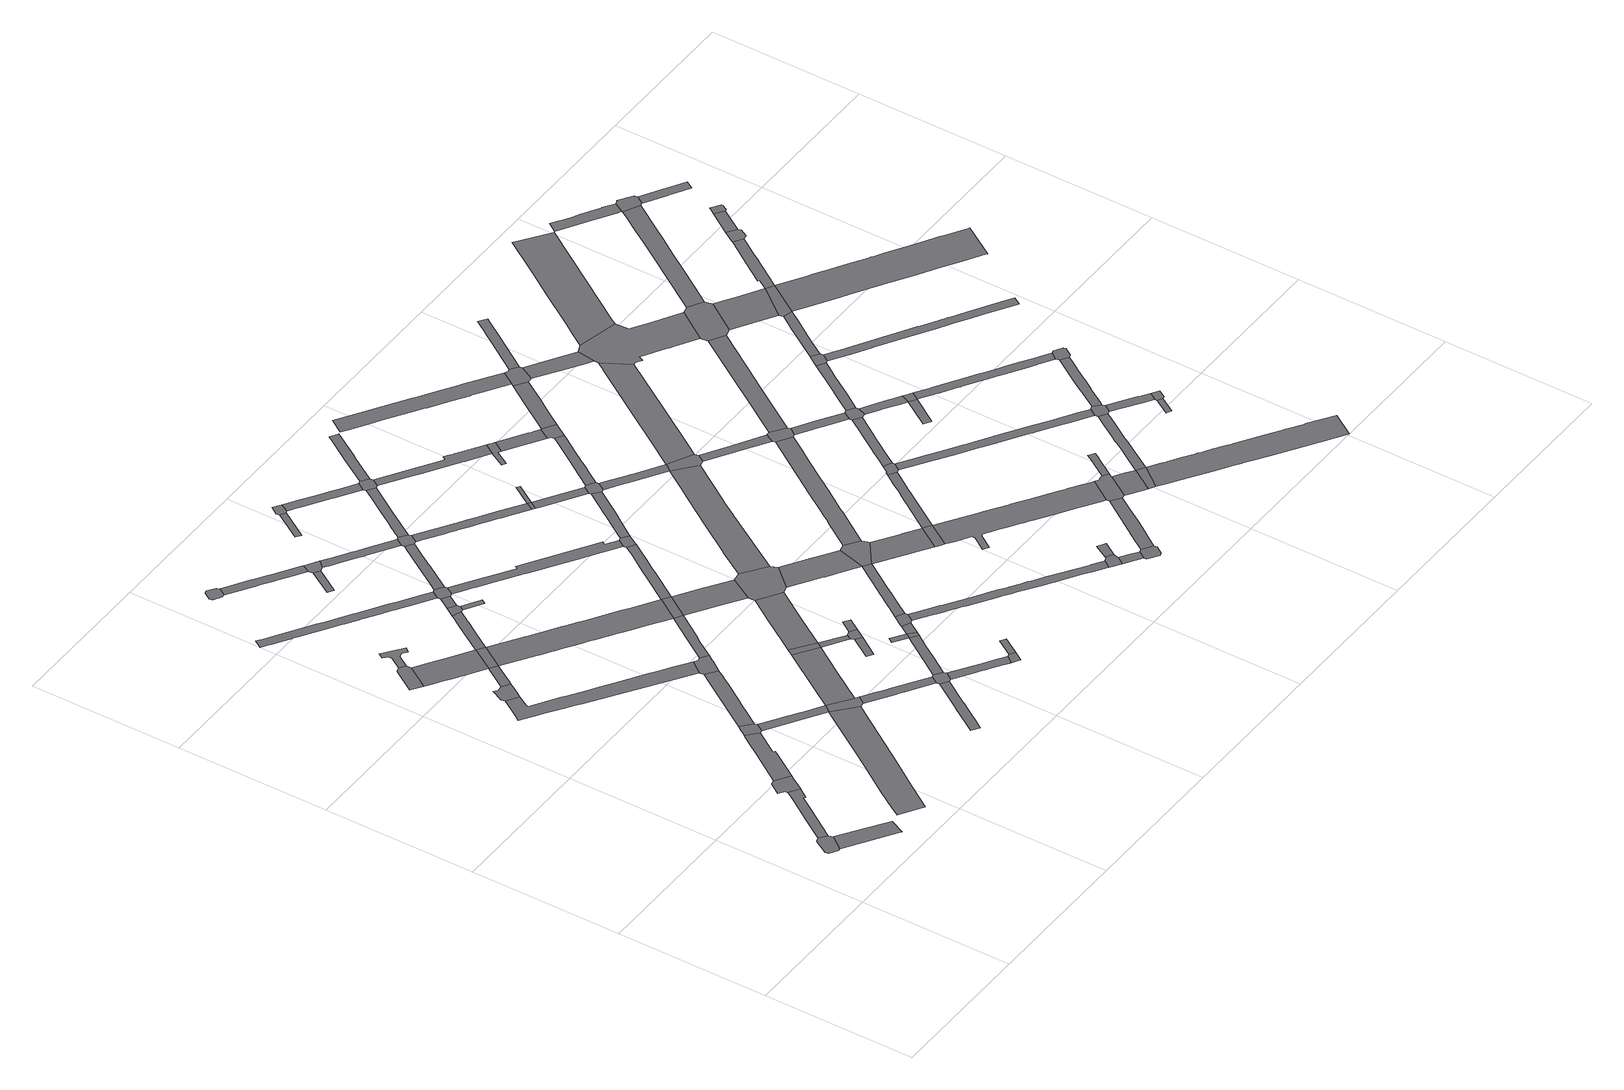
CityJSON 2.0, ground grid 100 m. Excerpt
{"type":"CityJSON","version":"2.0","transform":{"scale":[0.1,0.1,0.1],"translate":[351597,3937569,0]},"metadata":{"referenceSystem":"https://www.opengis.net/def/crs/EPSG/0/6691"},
"CityObjects":{
"road1":{"type":"Road","geometry":[{"type":"MultiSurface","lod":"1","boundaries":[[[0,1,2,3,4,5,6,7]]]}]},
"road2":{"type":"Road","attributes":{"RoadStructureAttribute.sectionType":"1"},"geometry":[{"type":"MultiSurface","lod":"1","boundaries":[[[8,9,10,11,12,13,14,1,0]]]}]},
"road3":{"type":"Road","attributes":{"RoadStructureAttribute.sectionType":"1"},"geometry":[{"type":"MultiSurface","lod":"1","boundaries":[[[2,15,16,17,18,19,20,21,22,23,24,25,26,27,28,29,3]]]}]},
"road4":{"type":"Road","geometry":[{"type":"MultiSurface","lod":"1","boundaries":[[[30,31,32,33,22,21,34,35,36,37]]]}]},
"road5":{"type":"Road","attributes":{"RoadStructureAttribute.sectionType":"1"},"geometry":[{"type":"MultiSurface","lod":"1","boundaries":[[[36,38,39,40,41,42,43,44,45,46,37]]]}]},
"road6":{"type":"Road","geometry":[{"type":"MultiSurface","lod":"1","boundaries":[[[47,48,49,50,51,52]]]}]},
"road7":{"type":"Road","geometry":[{"type":"MultiSurface","lod":"1","boundaries":[[[53,54,55,56,57,58,59,60,61,62]]]}]},
"road8":{"type":"Road","attributes":{"function":"3","RoadStructureAttribute.sectionType":"1"},"geometry":[{"type":"MultiSurface","lod":"1","boundaries":[[[63,64,65,66,67,68,69,70,71,72,73,74,75]]]}]},
"road9":{"type":"Road","geometry":[{"type":"MultiSurface","lod":"1","boundaries":[[[76,77,78,79,80,43,42,81,82]]]}]},
"road10":{"type":"Road","attributes":{"RoadStructureAttribute.sectionType":"1"},"geometry":[{"type":"MultiSurface","lod":"1","boundaries":[[[83,84,85,49,48,86,87,88,89,90]]]}]},
"road11":{"type":"Road","attributes":{"RoadStructureAttribute.sectionType":"1"},"geometry":[{"type":"MultiSurface","lod":"1","boundaries":[[[89,91,62,61,92,93,94]]]}]},
"road12":{"type":"Road","geometry":[{"type":"MultiSurface","lod":"1","boundaries":[[[95,96,97,98,99,100,101,102,103,51,50]]]}]},
"road13":{"type":"Road","attributes":{"RoadStructureAttribute.sectionType":"1"},"geometry":[{"type":"MultiSurface","lod":"1","boundaries":[[[104,105,106,107,108,109,110,111,112,113,114,115,116,117,57,56,118,119,120,121,122,123,124,125,126,127,128,129,130,131]]]}]},
"road14":{"type":"Road","attributes":{"RoadStructureAttribute.sectionType":"1"},"geometry":[{"type":"MultiSurface","lod":"1","boundaries":[[[132,133,134,135,136,137,138,82,81,139,140,141,142,143,144,75]]]}]},
"road15":{"type":"Road","geometry":[{"type":"MultiSurface","lod":"1","boundaries":[[[89,94,145,90]]]}]},
"road16":{"type":"Road","attributes":{"RoadStructureAttribute.sectionType":"1"},"geometry":[{"type":"MultiSurface","lod":"1","boundaries":[[[146,147,148,77,76,149,150,151,152,153,154,155,156]]]}]},
"road17":{"type":"Road","attributes":{"RoadStructureAttribute.sectionType":"1"},"geometry":[{"type":"MultiSurface","lod":"1","boundaries":[[[157,158,159,160,161,162,163,164,165,166,167,168,169,170,171,172,173,174,175,176,177,178,179,180,181,182,183,184,185,186,187,188,189,190,191,192,193,194,195,196]]]}]},
"road18":{"type":"Road","geometry":[{"type":"MultiSurface","lod":"1","boundaries":[[[197,198,199,200,201,202,203,204]]]}]},
"road19":{"type":"Road","geometry":[{"type":"MultiSurface","lod":"1","boundaries":[[[205,206,132,75,74,207]]]}]},
"road20":{"type":"Road","attributes":{"RoadStructureAttribute.sectionType":"1"},"geometry":[{"type":"MultiSurface","lod":"1","boundaries":[[[208,209,210,211,212,213,214,215,216,217,90,145]]]}]},
"road21":{"type":"Road","attributes":{"RoadStructureAttribute.sectionType":"1"},"geometry":[{"type":"MultiSurface","lod":"1","boundaries":[[[218,219,220,221,222,223,224,225,226,227,228,229,230,231,232,233,234,235,236,237,201,200]]]}]},
"road22":{"type":"Road","geometry":[{"type":"MultiSurface","lod":"1","boundaries":[[[146,156,238,239,240,241,242,104,131]]]}]},
"road23":{"type":"Road","geometry":[{"type":"MultiSurface","lod":"1","boundaries":[[[215,214,243,244,245,246]]]}]},
"road24":{"type":"Road","attributes":{"RoadStructureAttribute.sectionType":"1"},"geometry":[{"type":"MultiSurface","lod":"1","boundaries":[[[94,247,248,249,250,251,252,253,254,255,256,257,258,259,260,261,262,263,264,265,266,267,268,269,270,271,272,273,274,275,276,277,278,279,145]]]}]},
"road25":{"type":"Road","attributes":{"RoadStructureAttribute.sectionType":"1"},"geometry":[{"type":"MultiSurface","lod":"1","boundaries":[[[280,281,282,283,284,285,286,287,288,289,290,291,292,293,294,295,296,297]]]}]},
"road26":{"type":"Road","attributes":{"RoadStructureAttribute.sectionType":"1"},"geometry":[{"type":"MultiSurface","lod":"1","boundaries":[[[298,299,300,301]]]}]},
"road27":{"type":"Road","attributes":{"function":"3","RoadStructureAttribute.sectionType":"1"},"geometry":[{"type":"MultiSurface","lod":"1","boundaries":[[[206,302,303,304,305,132]]]}]},
"road28":{"type":"Road","attributes":{"RoadStructureAttribute.sectionType":"1"},"geometry":[{"type":"MultiSurface","lod":"1","boundaries":[[[306,307,308,309,310,311,312,313,314,315,316,317,205,207]]]}]},
"road29":{"type":"Road","attributes":{"RoadStructureAttribute.sectionType":"1"},"geometry":[{"type":"MultiSurface","lod":"1","boundaries":[[[318,319,320,321,246,245]]]}]},
"road30":{"type":"Road","attributes":{"RoadStructureAttribute.sectionType":"1"},"geometry":[{"type":"MultiSurface","lod":"1","boundaries":[[[322,323,244,243]]]}]},
"road31":{"type":"Road","geometry":[{"type":"MultiSurface","lod":"1","boundaries":[[[195,320,319,324,325,326,327,196]]]}]},
"road32":{"type":"Road","geometry":[{"type":"MultiSurface","lod":"1","boundaries":[[[328,230,229,301,300,329,330]]]}]},
"road33":{"type":"Road","attributes":{"RoadStructureAttribute.sectionType":"1"},"geometry":[{"type":"MultiSurface","lod":"1","boundaries":[[[331,241,240,332,333,334,335,336,267]]]}]},
"road34":{"type":"Road","geometry":[{"type":"MultiSurface","lod":"1","boundaries":[[[337,338,339,340,310,309,280,297]]]}]},
"road35":{"type":"Road","geometry":[{"type":"MultiSurface","lod":"1","boundaries":[[[341,342,304,303]]]}]},
"road36":{"type":"Road","attributes":{"RoadStructureAttribute.sectionType":"1"},"geometry":[{"type":"MultiSurface","lod":"1","boundaries":[[[343,344,345,346,347,348,349,350,351,352,353,354,355,356,357,327,326]]]}]},
"road37":{"type":"Road","attributes":{"RoadStructureAttribute.sectionType":"1"},"geometry":[{"type":"MultiSurface","lod":"1","boundaries":[[[358,359,360,361,362,363,364,365,366,367,368,369,370,371,372,328,330]]]}]},
"road38":{"type":"Road","attributes":{"RoadStructureAttribute.sectionType":"1"},"geometry":[{"type":"MultiSurface","lod":"1","boundaries":[[[303,373,374,341]]]}]},
"road39":{"type":"Road","attributes":{"RoadStructureAttribute.sectionType":"1"},"geometry":[{"type":"MultiSurface","lod":"1","boundaries":[[[375,376,377,378]]]}]},
"road40":{"type":"Road","attributes":{"RoadStructureAttribute.sectionType":"1"},"geometry":[{"type":"MultiSurface","lod":"1","boundaries":[[[379,380,381,338,337,382,383,384,385,386,387,388,389,390]]]}]},
"road41":{"type":"Road","geometry":[{"type":"MultiSurface","lod":"1","boundaries":[[[267,336,391,268]]]}]},
"road42":{"type":"Road","attributes":{"RoadStructureAttribute.sectionType":"1"},"geometry":[{"type":"MultiSurface","lod":"1","boundaries":[[[392,393,394,340,339,395,396,397,398,399,400,401,402]]]}]},
"road43":{"type":"Road","geometry":[{"type":"MultiSurface","lod":"1","boundaries":[[[373,378,377,403,404,374]]]}]},
"road44":{"type":"Road","attributes":{"function":"3","RoadStructureAttribute.sectionType":"1"},"geometry":[{"type":"MultiSurface","lod":"1","boundaries":[[[405,406,407,342,341,408,409,410]]]}]},
"road45":{"type":"Road","attributes":{"RoadStructureAttribute.sectionType":"1"},"geometry":[{"type":"MultiSurface","lod":"1","boundaries":[[[411,412,413,414]]]}]},
"road46":{"type":"Road","attributes":{"RoadStructureAttribute.sectionType":"1"},"geometry":[{"type":"MultiSurface","lod":"1","boundaries":[[[415,416,417,402]]]}]},
"road47":{"type":"Road","attributes":{"RoadStructureAttribute.sectionType":"1"},"geometry":[{"type":"MultiSurface","lod":"1","boundaries":[[[418,419,420,421,422,423,424,425,426,427,428,325,324,429,430,431,432,433,434,435,436,437,438,439,440,441,442,443,444,445,446]]]}]},
"road48":{"type":"Road","geometry":[{"type":"MultiSurface","lod":"1","boundaries":[[[447,365,364,349,348,448,449,450]]]}]},
"road49":{"type":"Road","geometry":[{"type":"MultiSurface","lod":"1","boundaries":[[[389,451,452,453,454,455,390]]]}]},
"road50":{"type":"Road","attributes":{"RoadStructureAttribute.sectionType":"1"},"geometry":[{"type":"MultiSurface","lod":"1","boundaries":[[[403,456,457,404]]]}]},
"road51":{"type":"Road","attributes":{"RoadStructureAttribute.sectionType":"1"},"geometry":[{"type":"MultiSurface","lod":"1","boundaries":[[[336,458,459,460,461,462,463,391]]]}]},
"road52":{"type":"Road","geometry":[{"type":"MultiSurface","lod":"1","boundaries":[[[401,464,415,402]]]}]},
"road53":{"type":"Road","geometry":[{"type":"MultiSurface","lod":"1","boundaries":[[[465,414,413,466,467,468]]]}]},
"road54":{"type":"Road","attributes":{"RoadStructureAttribute.sectionType":"1"},"geometry":[{"type":"MultiSurface","lod":"1","boundaries":[[[464,469,470,415]]]}]},
"road55":{"type":"Road","attributes":{"RoadStructureAttribute.sectionType":"1"},"geometry":[{"type":"MultiSurface","lod":"1","boundaries":[[[454,471,472,473,455]]]}]},
"road56":{"type":"Road","attributes":{"RoadStructureAttribute.sectionType":"1"},"geometry":[{"type":"MultiSurface","lod":"1","boundaries":[[[474,475,476,477,478,479,480,481,482,483,268,391]]]}]},
"road57":{"type":"Road","geometry":[{"type":"MultiSurface","lod":"1","boundaries":[[[484,485,470,469,486,487,488]]]}]},
"road58":{"type":"Road","attributes":{"RoadStructureAttribute.sectionType":"1"},"geometry":[{"type":"MultiSurface","lod":"1","boundaries":[[[489,490,491,492,493,447,450,494,495,496]]]}]},
"road59":{"type":"Road","geometry":[{"type":"MultiSurface","lod":"1","boundaries":[[[497,498,499,500,461,460,405,410]]]}]},
"road60":{"type":"Road","attributes":{"RoadStructureAttribute.sectionType":"1"},"geometry":[{"type":"MultiSurface","lod":"1","boundaries":[[[501,502,503,504,505,506,507,508,509,510,511,512,513,514,515,467,466]]]}]},
"road61":{"type":"Road","attributes":{"RoadStructureAttribute.sectionType":"1"},"geometry":[{"type":"MultiSurface","lod":"1","boundaries":[[[516,517,518,519,520,521,522,523,524,525,526,527,528,529,530,531,532,533,534,535,536,537,538,539,540,541,542,449,448]]]}]},
"road62":{"type":"Road","geometry":[{"type":"MultiSurface","lod":"1","boundaries":[[[479,543,544,545,446,445,480]]]}]},
"road63":{"type":"Road","geometry":[{"type":"MultiSurface","lod":"1","boundaries":[[[495,546,547,548,549,509,508,496]]]}]},
"road64":{"type":"Road","attributes":{"RoadStructureAttribute.sectionType":"1"},"geometry":[{"type":"MultiSurface","lod":"1","boundaries":[[[550,551,552,498,497,553,554,555,556,557,558,559,560,561]]]}]},
"road65":{"type":"Road","geometry":[{"type":"MultiSurface","lod":"1","boundaries":[[[529,562,563,530]]]}]},
"road66":{"type":"Road","attributes":{"RoadStructureAttribute.sectionType":"1"},"geometry":[{"type":"MultiSurface","lod":"1","boundaries":[[[564,565,566,567,568,545,544,569,570,571,572,573,574]]]}]},
"road67":{"type":"Road","attributes":{"RoadStructureAttribute.sectionType":"1"},"geometry":[{"type":"MultiSurface","lod":"1","boundaries":[[[575,576,577,578,579,580,581,582,583,584,585,586,587,588,589,590,591,592,593,594,595,487,486,596,597,598,599,600,601,602,603,604,605,606,607,608,609,610,611,612,613,614,615,616,617,618,619]]]}]},
"road68":{"type":"Road","attributes":{"RoadStructureAttribute.sectionType":"1"},"geometry":[{"type":"MultiSurface","lod":"1","boundaries":[[[561,620,621,622,623,624,625,484,488,626,627,628,629,630,631,632,633,634,635,636,637,638,631]]]}]},
"road69":{"type":"Road","attributes":{"RoadStructureAttribute.sectionType":"1"},"geometry":[{"type":"MultiSurface","lod":"1","boundaries":[[[639,640,530,563]]]}]},
"road70":{"type":"Road","attributes":{"RoadStructureAttribute.sectionType":"1"},"geometry":[{"type":"MultiSurface","lod":"1","boundaries":[[[641,642,643,644,549,548,645,646,647]]]}]},
"road71":{"type":"Road","attributes":{"RoadStructureAttribute.sectionType":"1"},"geometry":[{"type":"MultiSurface","lod":"1","boundaries":[[[648,649,563,562,650,651,652,653,654]]]}]},
"road72":{"type":"Road","geometry":[{"type":"MultiSurface","lod":"1","boundaries":[[[638,655,656,657,550,561,631]]]}]},
"road73":{"type":"Road","attributes":{"RoadStructureAttribute.sectionType":"1"},"geometry":[{"type":"MultiSurface","lod":"1","boundaries":[[[658,659,660,661,662,663,664,665,666,667,668,669,670,671,672,673,674,675,676,677,547,546,678,679,680,681,682,683,684]]]}]},
"road74":{"type":"Road","attributes":{"function":"3","RoadStructureAttribute.sectionType":"1"},"geometry":[{"type":"MultiSurface","lod":"1","boundaries":[[[499,685,686,687,688,689,690,691,692,693,694,695,696,500]]]}]},
"road75":{"type":"Road","geometry":[{"type":"MultiSurface","lod":"1","boundaries":[[[654,653,564,574,697,698,699,700]]]}]},
"road76":{"type":"Road","geometry":[{"type":"MultiSurface","lod":"1","boundaries":[[[701,702,703,704,705,706,707,708,709,710,711,712,713,714,658,684,715,716,717,718]]]}]},
"road77":{"type":"Road","geometry":[{"type":"MultiSurface","lod":"1","boundaries":[[[634,719,720,721,722,635]]]}]},
"road78":{"type":"Road","attributes":{"RoadStructureAttribute.sectionType":"1"},"geometry":[{"type":"MultiSurface","lod":"1","boundaries":[[[723,724,725,726,698,697,727,728,729,730,691,731]]]}]},
"road79":{"type":"Road","attributes":{"RoadStructureAttribute.sectionType":"1"},"geometry":[{"type":"MultiSurface","lod":"1","boundaries":[[[699,732,733,734,735,736,737,738,739,740,741,742,743,744,700]]]}]},
"road80":{"type":"Road","geometry":[{"type":"MultiSurface","lod":"1","boundaries":[[[745,746,747,748,749,750,575,619]]]}]},
"road81":{"type":"Road","attributes":{"RoadStructureAttribute.sectionType":"1"},"geometry":[{"type":"MultiSurface","lod":"1","boundaries":[[[751,752,753,754,755,756,757,758,759,760,761,762,763,764,765,766,767,768,701,718]]]}]},
"road82":{"type":"Road","attributes":{"RoadStructureAttribute.sectionType":"1"},"geometry":[{"type":"MultiSurface","lod":"1","boundaries":[[[769,770,746,745,771]]]}]},
"road83":{"type":"Road","attributes":{"RoadStructureAttribute.sectionType":"1"},"geometry":[{"type":"MultiSurface","lod":"1","boundaries":[[[772,773,749,748]]]}]},
"road84":{"type":"Road","attributes":{"RoadStructureAttribute.sectionType":"1"},"geometry":[{"type":"MultiSurface","lod":"1","boundaries":[[[774,775,776,777,778,779,780,781,782,783,784,785,786,787,788,789,790,791,792,793,794,795,796,797,657,656]]]}]},
"road85":{"type":"Road","geometry":[{"type":"MultiSurface","lod":"1","boundaries":[[[691,690,798,799,800,731]]]}]},
"road86":{"type":"Road","geometry":[{"type":"MultiSurface","lod":"1","boundaries":[[[801,802,803,804,805,806,769,771]]]}]},
"road87":{"type":"Road","geometry":[{"type":"MultiSurface","lod":"1","boundaries":[[[807,808,809,754,753,810,741,740]]]}]},
"road88":{"type":"Road","attributes":{"RoadStructureAttribute.sectionType":"1"},"geometry":[{"type":"MultiSurface","lod":"1","boundaries":[[[811,812,813,814,815,816,817,818,819,820,821,822,823,824,825,826,827,828,829,722,721]]]}]},
"road89":{"type":"Road","attributes":{"RoadStructureAttribute.sectionType":"1"},"geometry":[{"type":"MultiSurface","lod":"1","boundaries":[[[830,831,832,833,834,835,836,837,838,839,840,841,842,843,844,845,846,847,848,849,850,851,852,853,854,855,856,857]]]}]},
"road90":{"type":"Road","attributes":{"RoadStructureAttribute.sectionType":"1"},"geometry":[{"type":"MultiSurface","lod":"1","boundaries":[[[720,858,859,860,861,862,863,864,865,866,867,868,869,870,871,872,873,874,875,876,877,878,879,880,881,882,883,884,885,886,887,888,889,890,891,892,893,894,895,721]]]}]},
"road91":{"type":"Road","attributes":{"RoadStructureAttribute.sectionType":"1"},"geometry":[{"type":"MultiSurface","lod":"1","boundaries":[[[896,897,799,798,898,899,900,901,902]]]}]},
"road92":{"type":"Road","attributes":{"RoadStructureAttribute.sectionType":"1"},"geometry":[{"type":"MultiSurface","lod":"1","boundaries":[[[903,904,905,906,907,806,805,908,909,910,911,912,913]]]}]},
"road93":{"type":"Road","attributes":{"RoadStructureAttribute.sectionType":"1"},"geometry":[{"type":"MultiSurface","lod":"1","boundaries":[[[914,915,916,808,807,917,918,919,920,921,922,923,924,925]]]}]},
"road94":{"type":"Road","geometry":[{"type":"MultiSurface","lod":"1","boundaries":[[[926,927,928,929,819,818,930,931]]]}]},
"road95":{"type":"Road","attributes":{"function":"3","RoadStructureAttribute.sectionType":"1"},"geometry":[{"type":"MultiSurface","lod":"1","boundaries":[[[800,932,933,934,935,936,937,938,939,940,941,942,943,944,731]]]}]},
"road96":{"type":"Road","geometry":[{"type":"MultiSurface","lod":"1","boundaries":[[[901,788,787,945,946,947,948,949,902]]]}]},
"road97":{"type":"Road","geometry":[{"type":"MultiSurface","lod":"1","boundaries":[[[924,950,951,952,953,954,955,830,857,925]]]}]},
"road98":{"type":"Road","geometry":[{"type":"MultiSurface","lod":"1","boundaries":[[[956,957,958,959,960,961,962,963,880,879,903,913]]]}]},
"road99":{"type":"Road","attributes":{"RoadStructureAttribute.sectionType":"1"},"geometry":[{"type":"MultiSurface","lod":"1","boundaries":[[[964,965,966,967,968,969,970,927,926,971,972,973,974,975,976,977]]]}]},
"road100":{"type":"Road","attributes":{"RoadStructureAttribute.sectionType":"1"},"geometry":[{"type":"MultiSurface","lod":"1","boundaries":[[[978,946,945,979,980,981,982]]]}]},
"road101":{"type":"Road","attributes":{"RoadStructureAttribute.sectionType":"1"},"geometry":[{"type":"MultiSurface","lod":"1","boundaries":[[[983,984,985,986,987,958,957]]]}]},
"road102":{"type":"Road","attributes":{"RoadStructureAttribute.sectionType":"1"},"geometry":[{"type":"MultiSurface","lod":"1","boundaries":[[[951,988,989,990,991,992,993,952]]]}]},
"road103":{"type":"Road","geometry":[{"type":"MultiSurface","lod":"1","boundaries":[[[994,985,984,995,996]]]}]},
"road104":{"type":"Road","attributes":{"RoadStructureAttribute.sectionType":"1"},"geometry":[{"type":"MultiSurface","lod":"1","boundaries":[[[960,997,998,999,1000,1001,961]]]}]},
"road105":{"type":"Road","geometry":[{"type":"MultiSurface","lod":"1","boundaries":[[[981,964,977,1002,1003,1004,1005,982]]]}]},
"road106":{"type":"Road","attributes":{"RoadStructureAttribute.sectionType":"1"},"geometry":[{"type":"MultiSurface","lod":"1","boundaries":[[[953,1006,1007,1008,1009,1010,1011,1012,1013,954]]]}]},
"road107":{"type":"Road","attributes":{"RoadStructureAttribute.sectionType":"1"},"geometry":[{"type":"MultiSurface","lod":"1","boundaries":[[[1014,1015,1016,1017,1018,1019,1020,1021,1022,1023,1024,1025,1026,1027,1028,1029,1030,1031,1032,1033,1034,931,930,1035,1036,1037,1038,1039,1040,1041,1042,1043,1044,1045,1046,1047,1048,1049,1050,1051,1052,1053,1054,1055,1056,1057,1058,1059]]]}]},
"road108":{"type":"Road","attributes":{"RoadStructureAttribute.sectionType":"1"},"geometry":[{"type":"MultiSurface","lod":"1","boundaries":[[[947,1060,1061,1062,1063,1064,1065,1066,1067,1068,948]]]}]},
"road109":{"type":"Road","attributes":{"RoadStructureAttribute.sectionType":"1"},"geometry":[{"type":"MultiSurface","lod":"1","boundaries":[[[1069,1070,1071,1072,1003,1002,1073,1074,1075,1076,1077]]]}]},
"road110":{"type":"Road","attributes":{"RoadStructureAttribute.sectionType":"1"},"geometry":[{"type":"MultiSurface","lod":"1","boundaries":[[[1078,1079,1080,1077]]]}]},
"road111":{"type":"Road","attributes":{"RoadStructureAttribute.sectionType":"1"},"geometry":[{"type":"MultiSurface","lod":"1","boundaries":[[[1081,1082,1083,1084,1085,1086,1087,985,994,1088,1089,1090,1091,1092,1093,1094,1095]]]}]},
"road112":{"type":"Road","attributes":{"RoadStructureAttribute.sectionType":"1"},"geometry":[{"type":"MultiSurface","lod":"1","boundaries":[[[1004,1096,1097,1098,1099,1100,1101,1102,1103,1104,1105,1106,1107,1005]]]}]},
"road113":{"type":"Road","geometry":[{"type":"MultiSurface","lod":"1","boundaries":[[[1080,1108,1109,1069,1077]]]}]},
"road114":{"type":"Road","geometry":[{"type":"MultiSurface","lod":"1","boundaries":[[[1110,992,991,935,934,1111,1112,1113,1114,1115,1116,1117,1118,1119,1120,1121,1122,1123,1124]]]}]},
"road115":{"type":"Road","attributes":{"RoadStructureAttribute.sectionType":"1"},"geometry":[{"type":"MultiSurface","lod":"1","boundaries":[[[996,1125,1126,1127,1128,1129,1130,1131,1132,1133,1134,1135,1136,1137,1138,1139,1140,1141,1142,1143,1144,1145,1146,1147,1148,1149,1150,1151,1152,1153,1154,1155,1156,1157,1158,1159,1160,1161,994]]]}]},
"road116":{"type":"Road","geometry":[{"type":"MultiSurface","lod":"1","boundaries":[[[1162,1103,1102,1163,1164,1165,1166]]]}]},
"road117":{"type":"Road","geometry":[{"type":"MultiSurface","lod":"1","boundaries":[[[1167,1014,1059,1081,1095,1168,1169,1170,1171]]]}]},
"road118":{"type":"Road","attributes":{"RoadStructureAttribute.sectionType":"1"},"geometry":[{"type":"MultiSurface","lod":"1","boundaries":[[[1172,1173,1174,1175,1176,1177,1178,1179,1180,1181,1182,1183,1184,1185,1186,1187,1188,1189,1190,1191,1192,1193,1194,1195,1196,1197,1198,1199,1200,1201,1202,1203,1204,1205,1206,1207,1208,1209,1210,1211,1212,1213,1214,1215,1216,1217,1218,1219,1220,1108,1080]]]}]},
"road119":{"type":"Road","geometry":[{"type":"MultiSurface","lod":"1","boundaries":[[[1221,1222,1223,1224,1225,1119,1118,1064,1063]]]}]},
"road120":{"type":"Road","attributes":{"RoadStructureAttribute.sectionType":"1"},"geometry":[{"type":"MultiSurface","lod":"1","boundaries":[[[1226,1227,1228,1229,1169,1168,1230,1231,1232]]]}]},
"road121":{"type":"Road","attributes":{"RoadStructureAttribute.sectionType":"1"},"geometry":[{"type":"MultiSurface","lod":"1","boundaries":[[[1233,1234,1235,1236,1237]]]}]},
"road122":{"type":"Road","attributes":{"function":"3","RoadStructureAttribute.sectionType":"1"},"geometry":[{"type":"MultiSurface","lod":"1","boundaries":[[[1238,1239,1240,1241,1242,1243,1244,1245,1246,1247,1248,1110,1124]]]}]},
"road123":{"type":"Road","attributes":{"RoadStructureAttribute.sectionType":"1"},"geometry":[{"type":"MultiSurface","lod":"1","boundaries":[[[1170,1249,1250,1251,1252,1253,1254,1255,1256,1257,1258,1259,1260,1261,1262,1263,1264,1171]]]}]},
"road124":{"type":"Road","geometry":[{"type":"MultiSurface","lod":"1","boundaries":[[[1236,1265,1266,1226,1232,1237]]]}]},
"road125":{"type":"Road","attributes":{"RoadStructureAttribute.sectionType":"1"},"geometry":[{"type":"MultiSurface","lod":"1","boundaries":[[[1267,1268,1222,1221,1269,1270,1271,1272]]]}]},
"road126":{"type":"Road","attributes":{"RoadStructureAttribute.sectionType":"1"},"geometry":[{"type":"MultiSurface","lod":"1","boundaries":[[[1273,1274,1275,1276,1277,1278,1279,1280,1281,1282,1283,1284,1285,1286,1287,1288,1289,1290,1291,1292,1293,1294,1295,1296,1297,1298,1299,1300,1301,1302,1303,1304,1305,1306,1164,1163]]]}]},
"road127":{"type":"Road","geometry":[{"type":"MultiSurface","lod":"1","boundaries":[[[1271,1307,1308,1309,1272]]]}]},
"road128":{"type":"Road","geometry":[{"type":"MultiSurface","lod":"1","boundaries":[[[1310,1311,1312,1313,1199,1198,1314,1315,1259,1258,1316]]]}]},
"road129":{"type":"Road","attributes":{"RoadStructureAttribute.sectionType":"1"},"geometry":[{"type":"MultiSurface","lod":"1","boundaries":[[[1317,1318,1319,1320,1321,1322,1224,1223,1323,1324,1325,1326,1327,1328,1329]]]}]},
"road130":{"type":"Road","attributes":{"RoadStructureAttribute.sectionType":"1"},"geometry":[{"type":"MultiSurface","lod":"1","boundaries":[[[1309,1330,1331,1332,1333,1334,1335,1336,1337,1338,1339,1340,1341,1342,1343,1344,1345,1346,1272]]]}]},
"road131":{"type":"Road","attributes":{"RoadStructureAttribute.sectionType":"1"},"geometry":[{"type":"MultiSurface","lod":"1","boundaries":[[[1308,1307,1347,1348,1166,1165,1349,1350,1351,1352,1353,1354,1308,1355,1356,1357,1358,1359,1360,1361,1362,1363,1364,1365,1366,1367,1368,1369,1370,1371,1372,1373,1374,1375,1376,1377,1378,1379,1380,1381,1382,1383,1384,1385,1386,1387,1388,1309]]]}]},
"road132":{"type":"Road","attributes":{"RoadStructureAttribute.sectionType":"1"},"geometry":[{"type":"MultiSurface","lod":"1","boundaries":[[[1389,1390,1391,1392,1393,1394,1395,1396,1397,1398,1399,1400,1401,1402,1403,1404]]]}]},
"road133":{"type":"Road","geometry":[{"type":"MultiSurface","lod":"1","boundaries":[[[1340,1405,1406,1407,1408,1409,1341]]]}]},
"road134":{"type":"Road","geometry":[{"type":"MultiSurface","lod":"1","boundaries":[[[1410,1411,1412,1392,1391,1329,1328,1413,1414]]]}]},
"road135":{"type":"Road","attributes":{"RoadStructureAttribute.sectionType":"1"},"geometry":[{"type":"MultiSurface","lod":"1","boundaries":[[[1415,1416,1417,1418,1408,1407]]]}]},
"road136":{"type":"Road","geometry":[{"type":"MultiSurface","lod":"1","boundaries":[[[1419,1418,1417,1420,1421,1422,1423]]]}]},
"road137":{"type":"Road","attributes":{"RoadStructureAttribute.sectionType":"1"},"geometry":[{"type":"MultiSurface","lod":"1","boundaries":[[[1413,1424,1425,1426,1427,1428,1429,1430,1431,1432,1414]]]}]}
},
"vertices":[
[331,371,0],[398,461,0],[390,491,0],[342,527,0],[313,517,0],[258,422,0],[260,401,0],[313,367,0],
[498,261,0],[628,175,0],[651,159,0],[700,259,0],[689,266,0],[560,353,0],[403,458,0],
[393,496,0],[528,699,0],[592,795,0],[593,797,0],[606,788,0],[639,836,0],[650,852,0],[586,895,0],[584,891,0],[561,857,0],[538,822,0],[441,676,0],[393,604,0],[370,569,0],[346,533,0],
[598,1014,0],[547,938,0],[577,918,0],[582,914,0],[676,893,0],[700,929,0],[720,958,0],[627,1019,0],
[729,971,0],[841,1141,0],[852,1158,0],[839,1166,0],[941,1319,0],[872,1384,0],[838,1333,0],[770,1231,0],[664,1074,0],
[159,3192,0],[230,3145,0],[329,3296,0],[325,3328,0],[288,3353,0],[258,3343,0],
[436,2772,0],[409,2790,0],[371,2709,0],[377,2685,0],[454,2637,0],[474,2669,0],[501,2711,0],[511,2727,0],[523,2745,0],[470,2775,0],
[1202,930,0],[1090,760,0],[1026,665,0],[879,448,0],[803,329,0],[761,265,0],[910,173,0],[1057,389,0],[1178,566,0],[1202,601,0],[1413,911,0],[1456,974,0],[1312,1097,0],
[990,1393,0],[920,1454,0],[905,1433,0],[890,1410,0],[885,1400,0],[961,1324,0],[994,1374,0],
[508,3179,0],[429,3230,0],[383,3261,0],[279,3113,0],[332,3078,0],[375,3050,0],[566,2925,0],[664,3077,0],
[486,2800,0],[534,2763,0],[589,2849,0],[616,2891,0],
[379,3407,0],[404,3410,0],[438,3387,0],[461,3419,0],[415,3453,0],[329,3516,0],[309,3482,0],[340,3454,0],[341,3432,0],
[1260,1989,0],[1159,2057,0],[1111,2088,0],[1086,2105,0],[1022,2147,0],[930,2207,0],[885,2238,0],[760,2320,0],[734,2337,0],[717,2348,0],[610,2419,0],[585,2435,0],[413,2548,0],[410,2566,0],[326,2606,0],[325,2605,0],[293,2557,0],[275,2530,0],[303,2511,0],[352,2477,0],[361,2472,0],[414,2435,0],[507,2372,0],[561,2334,0],[593,2312,0],[597,2310,0],[876,2121,0],[1194,1904,0],
[1350,1145,0],[1236,1218,0],[1222,1227,0],[1166,1263,0],[1157,1269,0],[1154,1272,0],[1108,1301,0],[1025,1282,0],[1101,1234,0],[1125,1218,0],[1133,1213,0],[1182,1181,0],[1247,1139,0],
[715,3045,0],
[1199,1874,0],[1155,1807,0],[1145,1792,0],[1042,1472,0],[1095,1551,0],[1104,1564,0],[1208,1719,0],[1229,1753,0],[1237,1766,0],[1262,1806,0],[1274,1822,0],
[875,3622,0],[778,3685,0],[765,3694,0],[732,3715,0],[687,3744,0],[596,3803,0],[595,3803,0],[559,3827,0],[546,3836,0],[447,3899,0],[402,3928,0],[357,3958,0],[209,4054,0],[200,4060,0],[75,4140,0],[59,4150,0],[38,4164,0],[6,4113,0],[58,4078,0],[66,4073,0],[119,4039,0],[167,4009,0],[178,4002,0],[201,3987,0],[285,3932,0],[324,3907,0],[361,3883,0],[442,3831,0],[447,3828,0],[522,3780,0],[529,3775,0],[537,3770,0],[556,3758,0],[635,3707,0],[684,3675,0],[718,3653,0],[734,3642,0],[793,3604,0],[929,3516,0],[962,3566,0],
[205,4591,0],[210,4571,0],[262,4541,0],[282,4541,0],[313,4592,0],[306,4611,0],[257,4647,0],[238,4641,0],
[1519,1028,0],[1497,1042,0],[1486,977,0],
[717,3047,0],[785,3153,0],[793,3166,0],[845,3247,0],[855,3262,0],[858,3267,0],[900,3332,0],[844,3356,0],[838,3347,0],[794,3279,0],
[367,4486,0],[443,4437,0],[445,4435,0],[460,4426,0],[476,4416,0],[536,4376,0],[554,4365,0],[571,4354,0],[649,4304,0],[650,4304,0],[711,4264,0],[720,4258,0],[748,4311,0],[744,4314,0],[732,4322,0],[587,4416,0],[564,4431,0],[509,4466,0],[478,4486,0],[476,4488,0],
[1325,1896,0],[1331,1905,0],[1356,1943,0],[1307,1976,0],[1287,1972,0],
[920,3337,0],[939,3366,0],[934,3386,0],[884,3418,0],
[818,2759,0],[826,2754,0],[829,2752,0],[858,2733,0],[894,2710,0],[905,2702,0],[956,2669,0],[997,2641,0],[1048,2608,0],[1071,2593,0],[1088,2582,0],[1097,2575,0],[1111,2566,0],[1223,2494,0],[1243,2481,0],[1254,2473,0],[1303,2441,0],[1329,2423,0],[1339,2417,0],[1384,2387,0],[1521,2296,0],[1622,2446,0],[1458,2554,0],[1423,2577,0],[1230,2703,0],[1187,2732,0],[1179,2737,0],[1171,2743,0],[1112,2782,0],[1109,2784,0],[1001,2854,0],[935,2897,0],[924,2904,0],
[1870,711,0],[1741,517,0],[1739,513,0],[1703,459,0],[1653,384,0],[1636,357,0],[1620,333,0],[1670,300,0],[1691,332,0],[1696,340,0],[1747,416,0],[1780,466,0],[1790,481,0],[1793,485,0],[1794,487,0],[1798,493,0],[1810,512,0],[1919,677,0],
[625,4067,0],[663,4043,0],[765,4204,0],[727,4229,0],
[1633,1258,0],[1767,1455,0],[1619,1553,0],[1433,1271,0],
[1656,867,0],[1669,859,0],[1701,838,0],[1865,731,0],[1899,781,0],[1757,873,0],[1738,885,0],[1688,918,0],[1674,927,0],[1657,938,0],[1592,981,0],[1570,995,0],
[938,3391,0],[984,3463,0],[934,3496,0],[891,3430,0],
[1037,3263,0],[1055,3293,0],
[1004,3467,0],[1036,3518,0],[1032,3538,0],[981,3570,0],
[835,4255,0],[786,4209,0],[794,4211,0],
[1414,2136,0],[1375,1972,0],[1429,2055,0],[1464,2102,0],[1502,2159,0],[1572,2263,0],
[1939,681,0],[1972,731,0],[1967,750,0],[1918,786,0],
[1790,1490,0],[1647,1596,0],
[1048,3562,0],[1141,3706,0],[1147,3716,0],[1203,3803,0],[1241,3863,0],[1260,3892,0],[1210,3925,0],[1190,3894,0],[1170,3863,0],[1139,3815,0],[1096,3749,0],[1090,3739,0],[1085,3731,0],[1080,3724,0],[1019,3628,0],
[829,4188,0],[890,4148,0],[973,4094,0],[1017,4066,0],[1020,4064,0],[1056,4041,0],[1206,3944,0],[1238,3995,0],[1079,4097,0],[1029,4129,0],[995,4152,0],[989,4156,0],[963,4173,0],[924,4198,0],[907,4209,0],
[1921,1356,0],[1941,1388,0],
[1842,1195,0],[1883,1168,0],[1973,1305,0],[1932,1332,0],
[2278,531,0],[2212,574,0],[2159,609,0],[2077,590,0],[2084,586,0],[2127,558,0],[2141,549,0],[2151,542,0],[2207,505,0],[2243,481,0],[2251,476,0],[2289,524,0],
[1672,2413,0],
[2087,1040,0],[2080,1027,0],[1991,895,0],[2043,863,0],[2057,885,0],[2113,969,0],[2130,995,0],[2138,1007,0],[2143,1015,0],[2165,1047,0],[2115,1080,0],
[2015,1369,0],[1974,1396,0],
[1912,1997,0],[1803,1837,0],[1687,1658,0],[1874,1621,0],[1909,1675,0],[2060,1902,0],
[935,4490,0],[969,4468,0],[1088,4653,0],[1052,4673,0],
[2137,1113,0],[2048,1174,0],[2026,1141,0],
[1854,2988,0],[1866,3007,0],[1496,3247,0],[1413,3300,0],[1401,3282,0],[1395,3286,0],[1383,3293,0],[1252,3379,0],[1243,3385,0],[1231,3392,0],[1079,3490,0],[1062,3430,0],[1123,3391,0],[1127,3388,0],[1184,3351,0],[1200,3340,0],[1286,3285,0],[1350,3243,0],[1390,3217,0],[1393,3215,0],[1452,3177,0],[1526,3129,0],[1601,3080,0],[1686,3025,0],[1694,3020,0],[1786,2960,0],[1825,2935,0],[1898,2888,0],[1931,2938,0],
[1258,3999,0],[1280,3896,0],[1313,3947,0],[1308,3966,0],
[2283,456,0],[2302,443,0],[2335,494,0],[2343,507,0],[2309,528,0],
[2067,1448,0],[2026,1475,0],
[1687,2188,0],[1751,2146,0],[1908,2042,0],[1998,2199,0],[1851,2295,0],[1850,2296,0],
[2181,1071,0],
[1049,4694,0],[1103,4659,0],[1132,4712,0],[1082,4745,0],
[2233,1150,0],[2179,1175,0],
[2350,518,0],[2412,617,0],[2380,638,0],
[1797,2601,0],[1827,2646,0],[1828,2648,0],[1877,2722,0],[1920,2787,0],[1952,2835,0],[1902,2868,0],[1860,2804,0],[1776,2678,0],[1741,2625,0],
[2227,1250,0],[2183,1183,0],[2253,1154,0],[2287,1204,0],[2282,1224,0],
[1469,4326,0],[1382,4192,0],[1378,4185,0],[1322,4099,0],[1319,4095,0],[1429,4154,0],[1555,4349,0],[1505,4382,0],
[2107,1914,0],[2227,2051,0],[2211,2096,0],[2055,2206,0],
[1117,4651,0],[1117,4650,0],[1148,4630,0],[1170,4616,0],[1255,4561,0],[1338,4507,0],[1349,4499,0],[1500,4402,0],[1533,4452,0],[1499,4474,0],[1425,4522,0],[1383,4549,0],[1315,4593,0],[1214,4659,0],[1178,4682,0],
[1321,3870,0],[1332,3862,0],[1439,3793,0],[1451,3785,0],[1494,3758,0],[1496,3757,0],[1559,3716,0],[1619,3677,0],[1650,3658,0],[1722,3611,0],[1728,3607,0],[1763,3585,0],[1782,3572,0],[1884,3506,0],[1917,3557,0],[1817,3620,0],[1761,3657,0],[1760,3658,0],[1735,3674,0],[1670,3716,0],[1656,3725,0],[1652,3727,0],[1602,3760,0],[1543,3798,0],[1539,3801,0],[1485,3836,0],[1444,3862,0],
[1956,2841,0],[1998,2910,0],[1951,2942,0],
[1575,4354,0],[1607,4404,0],[1603,4424,0],[1553,4456,0],
[2549,1839,0],[2434,1915,0],[2405,1934,0],[2216,1842,0],[2221,1839,0],[2289,1794,0],[2307,1782,0],[2352,1753,0],[2368,1743,0],[2378,1736,0],[2460,1682,0],[2498,1657,0],
[1904,3493,0],[1937,3543,0],
[2187,3298,0],[2184,3293,0],[2079,3134,0],[2066,3115,0],[1961,2957,0],[2018,2943,0],[2089,3042,0],[2100,3058,0],[2130,3102,0],[2146,3124,0],[2235,3261,0],
[3303,534,0],[3284,546,0],[3235,579,0],[3224,585,0],[3064,691,0],[3016,723,0],[2995,737,0],[2954,764,0],[2925,783,0],[2909,794,0],[2868,820,0],[2810,859,0],[2804,863,0],[2759,892,0],[2702,930,0],[2679,945,0],[2567,1019,0],[2479,1078,0],[2461,1090,0],[2454,1094,0],[2381,1142,0],[2347,1093,0],[2401,1056,0],[2462,1017,0],[2485,1002,0],[2509,986,0],[2537,967,0],[2686,869,0],[2705,857,0],[2728,841,0],[2763,818,0],[2780,807,0],[2795,797,0],[2856,756,0],[2907,723,0],[2917,716,0],[2982,672,0],[2994,665,0],[3011,654,0],[3027,643,0],[3102,594,0],[3138,570,0],[3192,534,0],[3254,493,0],[3269,483,0],
[2368,1462,0],[2363,1454,0],[2327,1399,0],[2321,1391,0],[2283,1333,0],[2279,1327,0],[2334,1302,0],[2351,1327,0],[2388,1382,0],[2414,1422,0],[2418,1427,0],[2549,1624,0],[2748,1492,0],[2774,1475,0],[2873,1410,0],[2972,1560,0],[2871,1627,0],[2861,1633,0],[2702,1738,0],
[2020,3672,0],[1999,3685,0],
[1789,4824,0],[1773,4800,0],[1673,4643,0],[1665,4631,0],[1716,4600,0],[1724,4611,0],[1840,4791,0],
[2009,3496,0],[1984,3512,0],[1923,3480,0],[1953,3461,0],[1982,3442,0],[2182,3312,0],[2215,3363,0],
[2686,1786,0],[2687,1789,0],[2598,1851,0],
[2223,4039,0],[2064,4142,0],[2062,4142,0],[2059,4143,0],[2056,4143,0],[2053,4144,0],[2050,4146,0],[2047,4147,0],[2045,4149,0],[2042,4150,0],[2040,4152,0],[2038,4155,0],[2036,4157,0],[2034,4159,0],[2032,4162,0],[2003,4181,0],[1997,4185,0],[1983,4162,0],[1970,4170,0],[1793,4284,0],[1578,4352,0],[1758,4235,0],[1809,4203,0],[2010,4073,0],[2018,4068,0],[2034,4058,0],[2176,3966,0],
[2472,2514,0],[2478,2523,0],[2535,2615,0],[2541,2623,0],[2560,2653,0],[2740,2923,0],[2605,3040,0],[2515,2906,0],[2457,2820,0],[2319,2611,0],[2171,2388,0],[2169,2386,0],
[2255,3264,0],[2290,3315,0],[2285,3334,0],[2234,3367,0],
[2269,4010,0],[2267,4010,0],[2264,4010,0],[2261,4011,0],[2258,4012,0],[2255,4013,0],[2252,4015,0],[2250,4017,0],[2247,4018,0],[2245,4020,0],[2243,4023,0],[2241,4025,0],[2239,4028,0],[2237,4030,0],[2123,3868,0],[2149,3853,0],[2203,3949,0],[2221,3937,0],
[2904,1389,0],[2926,1375,0],[3025,1526,0],[2973,1561,0],
[2463,3202,0],[2457,3206,0],[2442,3217,0],[2354,3274,0],[2343,3208,0],[2422,3158,0],[2424,3156,0],[2430,3153,0],[2641,3088,0],
[2344,3423,0],[2356,3440,0],[2389,3492,0],[2396,3502,0],[2417,3534,0],[2444,3574,0],[2517,3686,0],[2518,3687,0],[2536,3715,0],[2486,3748,0],[2457,3704,0],[2362,3559,0],[2340,3527,0],
[3338,437,0],[3371,488,0],[3375,515,0],[3380,523,0],[3333,552,0],[3329,542,0],
[2259,3912,0],[2321,3872,0],[2460,3782,0],[2509,3858,0],[2473,3879,0],[2470,3879,0],[2467,3879,0],[2465,3880,0],[2462,3881,0],[2459,3882,0],[2456,3883,0],[2454,3885,0],[2452,3887,0],[2449,3889,0],[2447,3891,0],[2445,3893,0],[2444,3895,0],[2442,3898,0],
[3481,415,0],[3428,450,0],[3447,365,0],
[3436,613,0],[3387,644,0],
[2732,1855,0],[2800,1955,0],[2845,2023,0],[2862,2049,0],[2909,2120,0],[2914,2126,0],[2961,2195,0],[2964,2200,0],[3011,2272,0],[3024,2291,0],[3116,2430,0],[3159,2492,0],[3165,2502,0],[3245,2623,0],[3153,2682,0],[2979,2422,0],[2871,2260,0],[2867,2254,0],[2856,2237,0],[2820,2184,0],[2796,2147,0],[2750,2078,0],[2737,2058,0],[2708,2016,0],
[2778,2931,0],[2812,2980,0],[2806,3005,0],
[3451,346,0],[3519,300,0],[3538,305,0],[3572,355,0],[3569,375,0],[3501,418,0],
[2594,3804,0],[2516,3856,0],[2513,3856,0],[2482,3768,0],
[3128,1684,0],[3136,1696,0],[3152,1720,0],[3193,1783,0],[3198,1790,0],[3220,1823,0],[3278,1907,0],[3311,1955,0],[3261,1988,0],[3239,1955,0],[3237,1952,0],[3226,1936,0],[3209,1911,0],[3168,1849,0],[3145,1816,0],[3123,1784,0],[3104,1755,0],[3057,1686,0],[3011,1618,0],
[2814,4310,0],[2601,4448,0],[2578,4462,0],[2463,4536,0],[2370,4596,0],[2363,4601,0],[2341,4615,0],[2248,4676,0],[2134,4749,0],[2080,4784,0],[2061,4796,0],[1920,4887,0],[1859,4795,0],[1900,4769,0],[1901,4768,0],[1984,4715,0],[2003,4702,0],[2080,4653,0],[2222,4561,0],[2305,4508,0],[2312,4503,0],[2330,4491,0],[2437,4422,0],[2537,4357,0],[2547,4352,0],[2606,4313,0],[2613,4309,0],[2754,4217,0],
[2981,1338,0],[3023,1311,0],[3067,1282,0],[3068,1263,0],[3006,1170,0],[3039,1147,0],[3101,1240,0],[3121,1247,0],[3161,1220,0],[3202,1194,0],[3263,1153,0],[3281,1142,0],[3296,1131,0],[3341,1102,0],[3353,1094,0],[3387,1071,0],[3512,989,0],[3591,938,0],[3619,919,0],[3651,898,0],[3747,835,0],[3761,826,0],[3860,976,0],[3819,1003,0],[3815,1006,0],[3725,1065,0],[3714,1072,0],[3680,1094,0],[3521,1199,0],[3512,1205,0],[3484,1223,0],[3481,1225,0],[3431,1258,0],[3430,1259,0],[3349,1312,0],[3291,1351,0],[3255,1374,0],[3188,1418,0],
[2994,2868,0],[2984,2873,0],[2943,2828,0],[2953,2822,0],[2960,2817,0],[3146,2701,0],[3177,2756,0],
[3765,806,0],[3751,786,0],[3639,620,0],[3608,575,0],[3549,490,0],[3606,431,0],[3648,490,0],[3699,566,0],[3706,577,0],[3763,664,0],[3826,760,0],
[2654,4065,0],[2532,3881,0],[2530,3878,0],[2639,3872,0],[2654,3894,0],[2670,3918,0],[2679,3932,0],[2725,4002,0],[2786,4096,0],[2802,4120,0],[2821,4149,0],[2743,4201,0],
[3363,2025,0],[3311,2051,0],[3277,2001,0],[3272,2004,0],[3330,1960,0],[3365,2008,0],
[2844,3063,0],[3062,3395,0],[3284,3735,0],[3186,3911,0],[3175,3895,0],[3168,3885,0],[3168,3884,0],[3161,3874,0],[3158,3869,0],[3148,3854,0],[3010,3648,0],[2914,3501,0],[2776,3289,0],
[3265,2629,0],[3300,2677,0],[3294,2697,0],[3204,2760,0],[3195,2759,0],
[2849,4151,0],[2856,4152,0],[2909,4248,0],[2905,4268,0],[2854,4301,0],[2835,4296,0],
[3832,761,0],[3852,765,0],[3951,916,0],[3949,918,0],[3965,942,0],[3927,966,0],[3910,963,0],[3887,958,0],
[3558,2426,0],[3491,2324,0],[3485,2317,0],[3422,2220,0],[3405,2195,0],[3386,2165,0],[3346,2105,0],[3370,2036,0],[3418,2108,0],[3462,2174,0],[3488,2215,0],[3515,2255,0],[3561,2324,0],[3607,2390,0],
[3443,2588,0],[3409,2538,0],[3421,2530,0],[3557,2445,0],[3588,2497,0],
[3883,745,0],[3977,684,0],[4074,835,0],[4020,872,0],[3982,896,0],
[3011,4051,0],[3144,3966,0],[3168,3951,0],[3186,3942,0],[3201,4060,0],[3071,4144,0],
[4126,801,0],[4007,664,0],[4017,658,0],
[4047,1067,0],[4048,1070,0],[4074,1110,0],[4036,1135,0],[4009,1092,0],
[3638,2395,0],[3662,2450,0],[3660,2470,0],[3608,2501,0],
[3065,4506,0],[3151,4633,0],[3164,4652,0],[3115,4688,0],[3088,4649,0],[3063,4611,0],[3035,4570,0],[3016,4542,0],
[4386,1349,0],[4315,1395,0],[4290,1411,0],[4243,1441,0],[4218,1457,0],[4172,1487,0],[4081,1546,0],[4056,1562,0],[4053,1564,0],[4028,1583,0],[3904,1661,0],[3885,1672,0],[3884,1673,0],[3879,1676,0],[3806,1723,0],[3726,1773,0],[3720,1777,0],[3629,1836,0],[3543,1892,0],[3535,1898,0],[3450,1953,0],[3454,1879,0],[3511,1842,0],[3531,1829,0],[3608,1778,0],[3637,1759,0],[3682,1731,0],[3719,1708,0],[3754,1685,0],[3766,1677,0],[3804,1653,0],[3844,1627,0],[3847,1625,0],[3859,1617,0],[3896,1593,0],[3970,1546,0],[4023,1511,0],[4028,1508,0],[4044,1498,0],[4092,1467,0],[4128,1444,0],[4186,1407,0],[4207,1393,0],[4228,1379,0],[4272,1351,0],[4354,1298,0],
[3325,2744,0],[3536,3060,0],[3547,3077,0],[3789,3441,0],[3695,3499,0],[3574,3317,0],[3453,3135,0],[3444,3121,0],[3411,3070,0],
[3893,2306,0],[3857,2328,0],[3800,2364,0],[3791,2370,0],[3712,2348,0],[3734,2335,0],[3795,2297,0],[3826,2276,0],[3869,2250,0],
[3752,2070,0],[3797,2041,0],[3915,2221,0],
[4357,1278,0],[4310,1204,0],[4255,1117,0],[4227,1074,0],[4219,1061,0],[4176,990,0],[4173,985,0],[4270,1028,0],[4274,1035,0],[4278,1043,0],[4303,1080,0],[4348,1151,0],[4350,1153,0],[4390,1217,0],[4407,1245,0],
[3730,2576,0],[3791,2669,0],[3836,2737,0],[3841,2744,0],[3874,2794,0],[3882,2806,0],[3898,2830,0],[3847,2863,0],[3832,2840,0],[3831,2839,0],[3770,2746,0],[3643,2553,0],
[3947,2272,0],[3923,2287,0],
[3257,4082,0],[3290,3736,0],[3304,3738,0],[3342,3715,0],[3359,3747,0],[3514,3652,0],[3521,3648,0],[3543,3635,0],[3684,3548,0],[3827,3754,0],[3663,3854,0],[3645,3865,0],[3568,3912,0],[3530,3935,0],[3527,4022,0],
[4077,618,0],[4142,575,0],[4280,485,0],[4317,460,0],[4426,388,0],[4459,366,0],[4472,358,0],[4493,344,0],[4604,271,0],[4725,192,0],[4735,185,0],[4859,104,0],[4863,101,0],[4868,98,0],[5016,0,0],[5114,153,0],[4956,257,0],[4947,262,0],[4857,322,0],[4854,323,0],[4829,339,0],[4821,345,0],[4714,415,0],[4639,464,0],[4592,495,0],[4582,501,0],[4569,509,0],[4553,520,0],[4533,534,0],[4473,574,0],[4416,610,0],[4397,624,0],[4386,631,0],[4324,671,0],[4241,725,0],[4235,729,0],[4210,746,0],
[3892,2931,0],[3917,2834,0],[3951,2884,0],[3947,2904,0],[3897,2938,0],
[4406,1353,0],[4427,1249,0],[4461,1299,0],[4455,1318,0],[4411,1354,0],
[3917,2220,0],[3973,2184,0],[3986,2177,0],[4005,2165,0],[4009,2162,0],[4025,2153,0],[4035,2146,0],[4139,2080,0],[4146,2076,0],[4157,2069,0],[4166,2063,0],[4268,1999,0],[4288,1987,0],[4297,1981,0],[4315,1970,0],[4324,1965,0],[4341,1954,0],[4393,1921,0],[4398,1918,0],[4410,1910,0],[4419,1905,0],[4437,1894,0],[4484,1864,0],[4544,1826,0],[4551,1822,0],[4643,1766,0],[4646,1763,0],[4685,1809,0],[4623,1848,0],[4578,1876,0],[4576,1877,0],[4516,1915,0],[4442,1961,0],[4417,1977,0],[4383,1999,0],[4346,2022,0],[4327,2033,0],[4312,2043,0],[4310,2045,0],[4304,2048,0],[4179,2126,0],[4176,2128,0],[4170,2132,0],[4141,2150,0],[4051,2206,0],[4050,2206,0],[4036,2215,0],[4025,2222,0],[4006,2235,0],
[3838,3453,0],[3981,3659,0],[3969,3708,0],[3875,3766,0],[3847,3759,0],
[4694,1144,0],[4637,1181,0],[4631,1185,0],[4564,1230,0],[4495,1203,0],[4607,1129,0],[4661,1094,0],
[4598,972,0],[4610,965,0],[4628,954,0],[4693,1060,0],[4663,1076,0],
[3545,4056,0],[3748,4362,0],[4014,4764,0],[3810,4914,0],[3762,4841,0],[3725,4786,0],[3645,4665,0],[3525,4486,0],[3385,4275,0],[3371,4252,0],[3323,4181,0],
[4464,1332,0],[4530,1435,0],[4546,1459,0],[4550,1465,0],[4580,1512,0],[4594,1534,0],[4639,1603,0],[4645,1612,0],[4693,1686,0],[4706,1707,0],[4654,1738,0],[4529,1544,0],[4507,1510,0],[4501,1500,0],[4496,1492,0],[4475,1459,0],
[4709,1062,0],[4742,1112,0],
[4103,3583,0],[4053,3614,0],[3966,3376,0],[4049,3326,0],[4103,3291,0],[4261,3487,0],
[4030,2765,0],[4042,2757,0],[4163,2685,0],[4169,2681,0],[4286,2609,0],[4295,2604,0],[4423,2526,0],[4431,2521,0],[4432,2520,0],[4497,2481,0],[4590,2424,0],[4647,2390,0],[4691,2363,0],[4692,2363,0],[4762,2319,0],[4937,2212,0],[4945,2208,0],[4977,2259,0],[4929,2288,0],[4857,2332,0],[4794,2370,0],[4722,2414,0],[4628,2471,0],[4620,2476,0],[4615,2479,0],[4545,2522,0],[4464,2571,0],[4457,2576,0],[4318,2660,0],[4298,2672,0],[4202,2731,0],[4113,2785,0],[4043,2828,0],[4022,2841,0],
[4110,3261,0],[4173,3248,0],[4312,3456,0],
[4760,1762,0],[4760,1764,0],[4756,1781,0],[4704,1813,0],[4652,1758,0],[4653,1751,0],[4726,1712,0],
[4355,4495,0],[4285,4389,0],[4221,4290,0],[4125,4144,0],[4058,4040,0],[4050,4028,0],[4055,3834,0],[4139,3962,0],[4222,4087,0],[4311,4220,0],[4363,4299,0],[4488,4488,0],[4385,4540,0],
[4365,3535,0],[4402,3590,0],[4417,3613,0],[4434,3638,0],[4452,3665,0],[4466,3687,0],[4487,3717,0],[4516,3762,0],[4544,3804,0],[4560,3828,0],[4563,3832,0],[4504,3871,0],[4496,3859,0],[4417,3740,0],[4395,3708,0],[4294,3558,0],[4304,3552,0],
[4073,3206,0],[4047,3166,0],[3953,2914,0],[4007,2996,0],[4046,3056,0],[4063,3082,0],[4067,3088,0],[4124,3172,0],[4192,3236,0],[4294,3174,0],[4430,3090,0],[4445,3081,0],[4534,3026,0],[4686,2933,0],[4696,2926,0],[4819,2851,0],[4950,2770,0],[5051,2708,0],[5081,2690,0],[5212,2610,0],[5218,2604,0],[5355,2815,0],[5349,2818,0],[5221,2898,0],[5196,2914,0],[5111,2966,0],[5081,2983,0],[5031,3014,0],[4909,3089,0],[4835,3135,0],[4828,3139,0],[4817,3146,0],[4741,3193,0],[4684,3228,0],[4648,3249,0],[4605,3276,0],[4576,3294,0],[4511,3334,0],[4492,3346,0],[4480,3353,0],[4424,3387,0],[4323,3449,0],
[4204,4657,0],[4352,4565,0],[4384,4546,0],[4422,4613,0],[4382,4640,0],[4349,4660,0],[4347,4661,0],[4310,4682,0],[4246,4720,0],[4237,4725,0],[4191,4751,0],[4156,4771,0],[4128,4789,0],[4114,4799,0],[4067,4829,0],[4024,4767,0],
[4592,3837,0],[4620,3890,0],[4614,3909,0],[4556,3950,0],[4511,3882,0],
[4537,4562,0],[4449,4626,0],[4442,4618,0],[4508,4492,0],[4541,4542,0],
[4630,3932,0],[4674,3999,0],[4713,4058,0],[4654,4097,0],
[4675,4129,0],[4727,4060,0],[4745,4096,0],[4746,4108,0],[4688,4147,0],
[4651,4406,0],[4652,4406,0],[4690,4383,0],[4778,4331,0],[4809,4382,0],[4746,4420,0],[4691,4452,0],[4685,4456,0],[4682,4458,0]
]}
